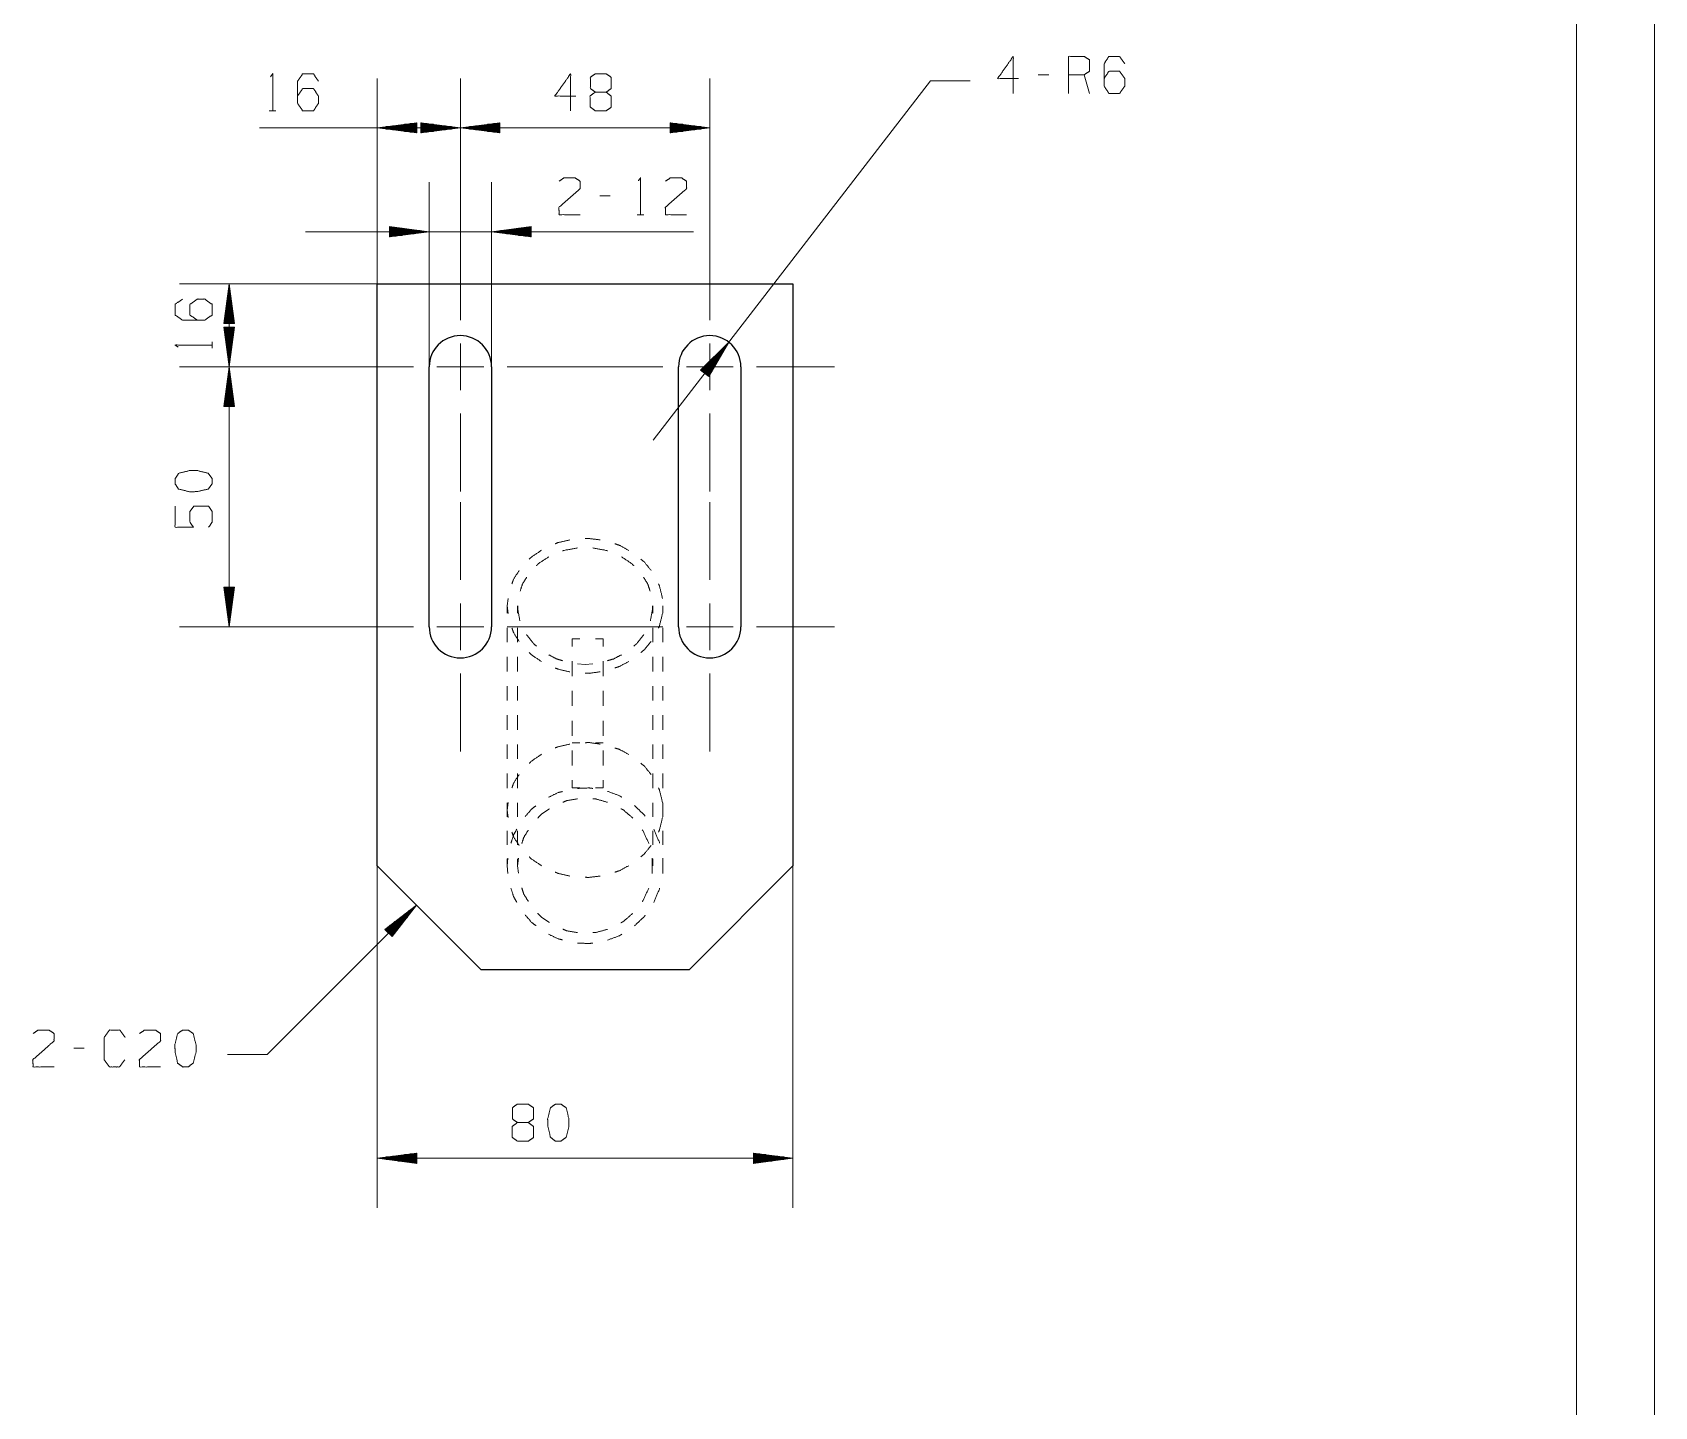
# Paper-space layout 'SHT2' of a CAD drawing. Header units: millimetres. Extents: x 0 to 420, y 0 to 297.
# Drawn here: x 315.9 to 420, y 148.5 to 236.6 of the extents above; entities that cross this region are included whole.
import ezdxf

# ---------------------------------------------------------------- set-up
doc = ezdxf.new("R2010")
doc.units = ezdxf.units.MM
doc.layers.add('101', color=7, linetype='Continuous', true_color=0xffffff)

psp = doc.layouts.new('SHT2')

# ---------------------------------------------------------------- linework, layer by layer
at = {"layer": '101', "color": 133, "linetype": 'Continuous', "lineweight": 18}
for p, q in [((420, 0), (420, 297)), ((415, 5), (415, 292))]:
    psp.add_line(p, q, dxfattribs=at)
at = {"layer": '101', "color": 22, "linetype": 'Continuous', "lineweight": 18}
for p, q in [((338.05, 220.52), (338.05, 233.69)), ((343.38, 223.19), (343.38, 233.69)), ((343.38, 223.19), (343.38, 233.69)), ((355.76, 210.49), (373.54, 233.54)), ((359.38, 223.19), (359.38, 233.69)), ((373.54, 233.54), (376.08, 233.54)), ((343.38, 230.52), (330.49, 230.52)), ((340.59, 230.85), (338.05, 230.52)), ((338.05, 230.52), (340.59, 230.19)), ((340.59, 230.55), (338.24, 230.55)), ((340.59, 230.49), (338.24, 230.49)), ((340.59, 230.6), (338.63, 230.6)), ((340.59, 230.44), (338.63, 230.44)), ((340.59, 230.65), (339.02, 230.65)), ((340.59, 230.39), (339.02, 230.39)), ((340.59, 230.7), (339.4, 230.7)), ((340.59, 230.34), (339.4, 230.34)), ((340.59, 230.75), (339.79, 230.75)), ((340.59, 230.29), (339.79, 230.29)), ((340.59, 230.8), (340.17, 230.8)), ((340.59, 230.24), (340.17, 230.24)), ((340.59, 230.85), (340.56, 230.85)), ((340.59, 230.85), (340.56, 230.85)), ((340.59, 230.19), (340.56, 230.19)), ((340.59, 230.19), (340.56, 230.19)), ((340.59, 230.19), (340.59, 230.85)), ((343.38, 230.52), (340.84, 230.85)), ((340.84, 230.85), (340.84, 230.19)), ((340.84, 230.85), (340.88, 230.85)), ((340.84, 230.85), (340.88, 230.85)), ((340.84, 230.8), (341.26, 230.8)), ((340.84, 230.75), (341.65, 230.75)), ((340.84, 230.7), (342.03, 230.7)), ((340.84, 230.65), (342.42, 230.65)), ((340.84, 230.6), (342.81, 230.6)), ((340.84, 230.55), (343.19, 230.55)), ((340.84, 230.19), (343.38, 230.52)), ((340.84, 230.49), (343.19, 230.49)), ((340.84, 230.44), (342.81, 230.44)), ((340.84, 230.39), (342.42, 230.39)), ((340.84, 230.34), (342.03, 230.34)), ((340.84, 230.29), (341.65, 230.29)), ((340.84, 230.24), (341.26, 230.24)), ((340.84, 230.19), (340.88, 230.19)), ((340.84, 230.19), (340.88, 230.19)), ((345.92, 230.85), (343.38, 230.52)), ((343.38, 230.52), (359.38, 230.52)), ((343.38, 230.52), (345.92, 230.19)), ((345.92, 230.55), (343.58, 230.55)), ((345.92, 230.49), (343.58, 230.49)), ((345.92, 230.6), (343.96, 230.6)), ((345.92, 230.44), (343.96, 230.44)), ((345.92, 230.65), (344.35, 230.65)), ((345.92, 230.39), (344.35, 230.39)), ((345.92, 230.7), (344.73, 230.7)), ((345.92, 230.34), (344.73, 230.34)), ((345.92, 230.75), (345.12, 230.75)), ((345.92, 230.29), (345.12, 230.29)), ((345.92, 230.8), (345.51, 230.8)), ((345.92, 230.24), (345.51, 230.24)), ((345.92, 230.85), (345.89, 230.85)), ((345.92, 230.85), (345.89, 230.85)), ((345.92, 230.19), (345.89, 230.19)), ((345.92, 230.19), (345.89, 230.19)), ((345.92, 230.19), (345.92, 230.85)), ((359.38, 230.52), (356.84, 230.85)), ((356.84, 230.85), (356.84, 230.19)), ((356.84, 230.85), (356.88, 230.85)), ((356.84, 230.85), (356.88, 230.85)), ((356.84, 230.8), (357.26, 230.8)), ((356.84, 230.75), (357.65, 230.75)), ((356.84, 230.7), (358.03, 230.7)), ((356.84, 230.65), (358.42, 230.65)), ((356.84, 230.6), (358.81, 230.6)), ((356.84, 230.55), (359.19, 230.55)), ((356.84, 230.19), (359.38, 230.52)), ((356.84, 230.49), (359.19, 230.49)), ((356.84, 230.44), (358.81, 230.44)), ((356.84, 230.39), (358.42, 230.39)), ((356.84, 230.34), (358.03, 230.34)), ((356.84, 230.29), (357.65, 230.29)), ((356.84, 230.24), (357.26, 230.24)), ((356.84, 230.19), (356.88, 230.19)), ((356.84, 230.19), (356.88, 230.19)), ((341.38, 215.19), (341.38, 227.03)), ((345.38, 215.19), (345.38, 227.03)), ((358.33, 223.85), (333.45, 223.85)), ((341.38, 223.85), (338.84, 224.19)), ((338.84, 224.19), (338.84, 223.52)), ((338.84, 224.18), (338.88, 224.18)), ((338.84, 224.18), (338.88, 224.18)), ((338.84, 224.13), (339.26, 224.13)), ((338.84, 224.08), (339.65, 224.08)), ((338.84, 224.03), (340.03, 224.03)), ((338.84, 223.98), (340.42, 223.98)), ((338.84, 223.93), (340.81, 223.93)), ((338.84, 223.88), (341.19, 223.88)), ((338.84, 223.52), (341.38, 223.85)), ((338.84, 223.83), (341.19, 223.83)), ((338.84, 223.78), (340.81, 223.78)), ((347.92, 224.19), (345.38, 223.85)), ((345.38, 223.85), (347.92, 223.52)), ((347.92, 223.88), (345.58, 223.88)), ((347.92, 223.83), (345.58, 223.83)), ((347.92, 223.93), (345.96, 223.93)), ((347.92, 223.78), (345.96, 223.78)), ((347.92, 223.98), (346.35, 223.98)), ((347.92, 224.03), (346.73, 224.03)), ((347.92, 224.08), (347.12, 224.08)), ((347.92, 224.13), (347.51, 224.13)), ((347.92, 224.18), (347.89, 224.18)), ((347.92, 224.18), (347.89, 224.18)), ((347.92, 223.52), (347.92, 224.19)), ((338.84, 223.73), (340.42, 223.73)), ((338.84, 223.68), (340.03, 223.68)), ((338.84, 223.62), (339.65, 223.62)), ((338.84, 223.57), (339.26, 223.57)), ((338.84, 223.52), (338.88, 223.52)), ((338.84, 223.52), (338.88, 223.52)), ((347.92, 223.73), (346.35, 223.73)), ((347.92, 223.68), (346.73, 223.68)), ((347.92, 223.62), (347.12, 223.62)), ((347.92, 223.57), (347.51, 223.57)), ((347.92, 223.52), (347.89, 223.52)), ((347.92, 223.52), (347.89, 223.52)), ((338.05, 220.52), (325.37, 220.52)), ((328.55, 220.52), (328.21, 217.98)), ((328.47, 217.98), (328.47, 219.94)), ((328.52, 217.98), (328.52, 220.33)), ((328.55, 215.19), (328.55, 220.52)), ((328.88, 217.98), (328.55, 220.52)), ((328.57, 217.98), (328.57, 220.33)), ((328.62, 217.98), (328.62, 219.94)), ((328.32, 217.98), (328.32, 218.79)), ((328.37, 217.98), (328.37, 219.17)), ((328.42, 217.98), (328.42, 219.56)), ((328.67, 217.98), (328.67, 219.56)), ((328.72, 217.98), (328.72, 219.17)), ((328.78, 217.98), (328.78, 218.79)), ((328.21, 217.98), (328.88, 217.98)), ((328.88, 217.73), (328.21, 217.73)), ((328.21, 217.73), (328.55, 215.19)), ((328.22, 217.98), (328.22, 218.01)), ((328.22, 217.98), (328.22, 218.01)), ((328.22, 217.73), (328.22, 217.7)), ((328.22, 217.73), (328.22, 217.7)), ((328.27, 217.98), (328.27, 218.4)), ((328.27, 217.73), (328.27, 217.31)), ((328.32, 217.73), (328.32, 216.93)), ((328.37, 217.73), (328.37, 216.54)), ((328.42, 217.73), (328.42, 216.15)), ((328.47, 217.73), (328.47, 215.77)), ((328.52, 217.73), (328.52, 215.38)), ((328.55, 215.19), (328.88, 217.73)), ((328.57, 217.73), (328.57, 215.38)), ((328.62, 217.73), (328.62, 215.77)), ((328.67, 217.73), (328.67, 216.15)), ((328.72, 217.73), (328.72, 216.54)), ((328.78, 217.73), (328.78, 216.93)), ((328.83, 217.98), (328.83, 218.4)), ((328.83, 217.73), (328.83, 217.31)), ((328.88, 217.98), (328.88, 218.01)), ((328.88, 217.98), (328.88, 218.01)), ((328.88, 217.73), (328.88, 217.7)), ((328.88, 217.73), (328.88, 217.7)), ((360.61, 216.77), (358.79, 214.97)), ((359.03, 214.78), (360.47, 216.64)), ((359.07, 214.75), (360.51, 216.61)), ((359.32, 214.56), (360.61, 216.77)), ((358.87, 214.9), (359.36, 215.54)), ((358.91, 214.87), (359.64, 215.81)), ((358.95, 214.84), (359.92, 216.09)), ((358.99, 214.81), (360.19, 216.36)), ((359.11, 214.72), (360.31, 216.27)), ((359.15, 214.68), (360.12, 215.93)), ((359.19, 214.65), (359.92, 215.6)), ((335.38, 215.19), (325.37, 215.19)), ((335.38, 215.19), (325.37, 215.19)), ((328.55, 215.19), (328.21, 212.65)), ((328.47, 212.65), (328.47, 214.61)), ((328.52, 212.65), (328.52, 215)), ((328.55, 215.19), (328.55, 198.52)), ((328.88, 212.65), (328.55, 215.19)), ((328.57, 212.65), (328.57, 215)), ((328.62, 212.65), (328.62, 214.61)), ((358.79, 214.96), (358.81, 214.99)), ((358.79, 214.96), (358.81, 214.99)), ((358.79, 214.97), (359.32, 214.56)), ((358.83, 214.93), (359.09, 215.26)), ((359.24, 214.62), (359.73, 215.26)), ((359.28, 214.59), (359.53, 214.92)), ((359.32, 214.56), (359.34, 214.59)), ((359.32, 214.56), (359.34, 214.59)), ((328.32, 212.65), (328.32, 213.45)), ((328.37, 212.65), (328.37, 213.84)), ((328.42, 212.65), (328.42, 214.23)), ((328.67, 212.65), (328.67, 214.23)), ((328.72, 212.65), (328.72, 213.84)), ((328.78, 212.65), (328.78, 213.45)), ((328.21, 212.65), (328.88, 212.65)), ((328.22, 212.65), (328.22, 212.68)), ((328.22, 212.65), (328.22, 212.68)), ((328.27, 212.65), (328.27, 213.07)), ((328.83, 212.65), (328.83, 213.07)), ((328.88, 212.65), (328.88, 212.68)), ((328.88, 212.65), (328.88, 212.68)), ((328.88, 201.06), (328.21, 201.06)), ((328.21, 201.06), (328.55, 198.52)), ((328.22, 201.06), (328.22, 201.03)), ((328.22, 201.06), (328.22, 201.03)), ((328.27, 201.06), (328.27, 200.65)), ((328.32, 201.06), (328.32, 200.26)), ((328.37, 201.06), (328.37, 199.87)), ((328.42, 201.06), (328.42, 199.49)), ((328.47, 201.06), (328.47, 199.1)), ((328.52, 201.06), (328.52, 198.72)), ((328.55, 198.52), (328.88, 201.06)), ((328.57, 201.06), (328.57, 198.72)), ((328.62, 201.06), (328.62, 199.1)), ((328.67, 201.06), (328.67, 199.49)), ((328.72, 201.06), (328.72, 199.87)), ((328.78, 201.06), (328.78, 200.26)), ((328.83, 201.06), (328.83, 200.65)), ((328.88, 201.06), (328.88, 201.03)), ((328.88, 201.06), (328.88, 201.03)), ((335.38, 198.52), (325.37, 198.52)), ((338.05, 183.19), (338.05, 161.25)), ((364.72, 183.19), (364.72, 161.25)), ((330.99, 171.09), (340.57, 180.67)), ((340.57, 180.67), (338.53, 179.11)), ((338.68, 178.97), (339.8, 180.08)), ((338.72, 178.93), (340.1, 180.32)), ((338.75, 178.9), (340.41, 180.55)), ((338.79, 178.86), (340.45, 180.52)), ((338.83, 178.82), (340.21, 180.21)), ((339.01, 178.64), (340.57, 180.67)), ((338.53, 179.11), (339.01, 178.64)), ((338.54, 179.11), (338.56, 179.13)), ((338.54, 179.11), (338.56, 179.13)), ((338.57, 179.07), (338.87, 179.37)), ((338.61, 179.04), (339.18, 179.61)), ((338.65, 179), (339.49, 179.84)), ((338.86, 178.79), (339.98, 179.9)), ((338.9, 178.75), (339.74, 179.59)), ((338.93, 178.72), (339.5, 179.28)), ((338.97, 178.68), (339.26, 178.97)), ((339, 178.64), (339.03, 178.67)), ((339, 178.64), (339.03, 178.67)), ((330.99, 171.09), (328.45, 171.09)), ((340.59, 164.76), (338.05, 164.43)), ((340.59, 164.46), (338.24, 164.46)), ((340.59, 164.51), (338.63, 164.51)), ((340.59, 164.56), (339.02, 164.56)), ((340.59, 164.61), (339.4, 164.61)), ((340.59, 164.66), (339.79, 164.66)), ((340.59, 164.71), (340.17, 164.71)), ((340.59, 164.76), (340.56, 164.76)), ((340.59, 164.76), (340.56, 164.76)), ((340.59, 164.1), (340.59, 164.76)), ((364.72, 164.43), (362.18, 164.76)), ((362.18, 164.76), (362.18, 164.1)), ((362.18, 164.76), (362.21, 164.76)), ((362.18, 164.76), (362.21, 164.76)), ((362.18, 164.71), (362.6, 164.71)), ((362.18, 164.66), (362.98, 164.66)), ((362.18, 164.61), (363.37, 164.61)), ((362.18, 164.56), (363.75, 164.56)), ((362.18, 164.51), (364.14, 164.51)), ((362.18, 164.46), (364.52, 164.46)), ((364.72, 164.43), (338.05, 164.43)), ((338.05, 164.43), (340.59, 164.1)), ((340.59, 164.4), (338.24, 164.4)), ((340.59, 164.35), (338.63, 164.35)), ((340.59, 164.3), (339.02, 164.3)), ((340.59, 164.25), (339.4, 164.25)), ((340.59, 164.2), (339.79, 164.2)), ((340.59, 164.15), (340.17, 164.15)), ((340.59, 164.1), (340.56, 164.1)), ((340.59, 164.1), (340.56, 164.1)), ((362.18, 164.1), (364.72, 164.43)), ((362.18, 164.4), (364.52, 164.4)), ((362.18, 164.35), (364.14, 164.35)), ((362.18, 164.3), (363.75, 164.3)), ((362.18, 164.25), (363.37, 164.25)), ((362.18, 164.2), (362.98, 164.2)), ((362.18, 164.15), (362.6, 164.15)), ((362.18, 164.1), (362.21, 164.1)), ((362.18, 164.1), (362.21, 164.1))]:
    psp.add_line(p, q, dxfattribs=at)
at = {"layer": '101', "color": 72, "linetype": 'Continuous', "lineweight": 18}
for p, q in [((381.13, 233.93), (380.46, 233.93)), ((383.74, 232.73), (383.41, 233.93)), ((331.12, 231.61), (331.55, 231.61)), ((353, 226.15), (352.33, 226.15)), ((354.73, 224.95), (355.16, 224.95)), ((327.45, 216.38), (327.45, 216.8)), ((319.25, 171.48), (318.58, 171.48))]:
    psp.add_line(p, q, dxfattribs=at)
at = {"layer": '101', "color": 151, "linetype": 'Continuous', "lineweight": 18}
for p, q in [((343.38, 218.19), (343.38, 223.19)), ((359.38, 218.19), (359.38, 223.19)), ((343.38, 213.69), (343.38, 216.69)), ((359.38, 213.69), (359.38, 216.69)), ((340.38, 215.19), (335.38, 215.19)), ((341.88, 215.19), (344.88, 215.19)), ((346.38, 215.19), (351.38, 215.19)), ((356.38, 215.19), (351.38, 215.19)), ((357.88, 215.19), (360.88, 215.19)), ((362.38, 215.19), (367.38, 215.19)), ((343.38, 212.19), (343.38, 207.19)), ((359.38, 212.19), (359.38, 207.19)), ((343.38, 201.52), (343.38, 206.52)), ((359.38, 201.52), (359.38, 206.52)), ((343.38, 197.02), (343.38, 200.02)), ((359.38, 197.02), (359.38, 200.02)), ((340.38, 198.52), (335.38, 198.52)), ((341.88, 198.52), (344.88, 198.52)), ((346.38, 198.52), (351.38, 198.52)), ((356.38, 198.52), (351.38, 198.52)), ((357.88, 198.52), (360.88, 198.52)), ((362.38, 198.52), (367.38, 198.52)), ((343.38, 195.52), (343.38, 190.52)), ((359.38, 195.52), (359.38, 190.52))]:
    psp.add_line(p, q, dxfattribs=at)
at = {"layer": '101', "color": 151, "linetype": 'Continuous', "lineweight": 25}
for p, q in [((338.05, 220.52), (364.72, 220.52)), ((338.05, 183.19), (338.05, 220.52)), ((364.72, 220.52), (364.72, 183.19)), ((341.38, 198.52), (341.38, 215.19)), ((345.38, 215.19), (345.38, 198.52)), ((357.38, 198.52), (357.38, 215.19)), ((361.38, 215.19), (361.38, 198.52)), ((338.05, 183.19), (344.72, 176.52)), ((358.05, 176.52), (364.72, 183.19)), ((358.05, 176.52), (344.72, 176.52))]:
    psp.add_line(p, q, dxfattribs=at)
at = {"layer": '101', "color": 53, "linetype": 'Continuous', "lineweight": 18}
for p, q in [((346.38, 199.86), (346.44, 200.34)), ((346.38, 199.86), (346.38, 199.39)), ((346.44, 199.37), (346.38, 199.86)), ((347.05, 199.86), (347.05, 199.39)), ((355.72, 199.39), (355.72, 199.86)), ((356.38, 199.39), (356.38, 199.86)), ((346.38, 198.45), (346.38, 197.52)), ((347.05, 198.45), (347.05, 197.52)), ((355.72, 197.52), (355.72, 198.45)), ((356.38, 197.52), (356.38, 198.45)), ((351.05, 197.74), (350.55, 197.74)), ((350.55, 197.26), (350.55, 197.74)), ((352.55, 197.74), (352.05, 197.74)), ((352.55, 197.26), (352.55, 197.74)), ((346.38, 196.58), (346.38, 195.65)), ((347.05, 196.58), (347.05, 195.65)), ((350.55, 195.35), (350.55, 196.31)), ((351.38, 196.1), (350.9, 196.15)), ((351.87, 196.15), (351.38, 196.1)), ((352.55, 195.35), (352.55, 196.31)), ((355.72, 195.65), (355.72, 196.58)), ((356.38, 195.65), (356.38, 196.58)), ((346.38, 194.71), (346.38, 193.78)), ((347.05, 194.71), (347.05, 193.78)), ((355.72, 193.78), (355.72, 194.71)), ((356.38, 193.78), (356.38, 194.71)), ((350.55, 193.44), (350.55, 194.4)), ((352.55, 193.44), (352.55, 194.4)), ((346.38, 192.84), (346.38, 191.91)), ((347.05, 192.84), (347.05, 191.91)), ((355.72, 191.91), (355.72, 192.84)), ((356.38, 191.91), (356.38, 192.84)), ((350.55, 191.53), (350.55, 192.49)), ((352.55, 191.53), (352.55, 192.49)), ((346.38, 190.97), (346.38, 190.04)), ((347.05, 190.97), (347.05, 190.04)), ((350.55, 191.07), (351.05, 191.07)), ((350.55, 189.62), (350.55, 190.58)), ((352.05, 191.07), (352.55, 191.07)), ((352.55, 189.62), (352.55, 190.58)), ((355.72, 190.04), (355.72, 190.97)), ((356.38, 190.04), (356.38, 190.97)), ((346.38, 189.1), (346.38, 188.17)), ((347.05, 189.1), (347.05, 188.17)), ((350.55, 188.19), (350.55, 188.67)), ((352.55, 188.19), (352.55, 188.67)), ((355.72, 188.17), (355.72, 189.1)), ((356.38, 188.17), (356.38, 189.1)), ((351.05, 188.19), (350.55, 188.19)), ((352.55, 188.19), (352.05, 188.19)), ((346.38, 186.76), (346.44, 187.25)), ((346.38, 187.23), (346.38, 186.76)), ((346.38, 186.76), (346.38, 186.32)), ((346.44, 186.28), (346.38, 186.76)), ((347.05, 187.23), (347.05, 186.76)), ((347.05, 186.76), (347.05, 186.32)), ((355.72, 186.76), (355.72, 187.23)), ((355.72, 186.32), (355.72, 186.76)), ((356.38, 186.76), (356.38, 187.23)), ((356.38, 186.32), (356.38, 186.76)), ((346.38, 185.42), (346.38, 184.53)), ((347.05, 185.42), (347.05, 184.53)), ((355.72, 184.53), (355.72, 185.42)), ((356.38, 184.53), (356.38, 185.42)), ((346.38, 183.19), (346.43, 183.68)), ((346.43, 182.7), (346.38, 183.19)), ((347.05, 183.19), (347.1, 183.67)), ((347.1, 182.71), (347.05, 183.19)), ((356.36, 183.68), (356.36, 182.7))]:
    psp.add_line(p, q, dxfattribs=at)
at = {"layer": '101', "color": 151, "linetype": 'Continuous', "lineweight": 25}
for centre, start, end in [((343.38, 215.19), 0, 180), ((359.38, 215.19), 0, 180), ((343.38, 198.52), 180, 0), ((359.38, 198.52), 180, 0)]:
    psp.add_arc(centre, 2, start, end, dxfattribs=at)
at = {"layer": '101', "color": 22, "linetype": 'Continuous', "lineweight": 18}
psp.add_arc((359.38, 215.19), 2, 354.5575, 0, dxfattribs=at)
at = {"layer": '101', "color": 72, "linetype": 'Continuous', "lineweight": 18}
for points, knots in [([(379.19, 233.68), (377.85, 233.68), (378.85, 235.1), (378.85, 232.73)], [0, 0, 0.245868, 0.565295, 1, 1]), ([(382.4, 232.73), (382.4, 235.1), (383.41, 235.1), (383.74, 234.88), (383.74, 234.15), (383.41, 233.93), (382.4, 233.93)], [0, 0, 0.400952, 0.571037, 0.639278, 0.761674, 0.829915, 1, 1]), ([(384.68, 233.68), (384.99, 234.15), (385.68, 234.15), (386.02, 233.68), (386.02, 233.2), (385.68, 232.73), (384.99, 232.73), (384.68, 233.2), (384.68, 234.63), (384.99, 235.1), (385.68, 235.1), (386.02, 234.63)], [0, 0, 0.076962, 0.169759, 0.248075, 0.312018, 0.390334, 0.483131, 0.560093, 0.751925, 0.828887, 0.921684, 1, 1]), ([(331.19, 233.79), (331.34, 233.99), (331.34, 231.61)], [0, 0, 0.093488, 1, 1]), ([(332.94, 232.56), (333.26, 233.04), (333.95, 233.04), (334.28, 232.56), (334.28, 232.09), (333.95, 231.61), (333.26, 231.61), (332.94, 232.09), (332.94, 233.51), (333.26, 233.99), (333.95, 233.99), (334.28, 233.51)], [0, 0, 0.076962, 0.169762, 0.248072, 0.312019, 0.390329, 0.48313, 0.560091, 0.751928, 0.828889, 0.921689, 1, 1]), ([(350.79, 232.56), (349.44, 232.56), (350.45, 233.99), (350.45, 231.61)], [0, 0, 0.245871, 0.565294, 1, 1]), ([(352.04, 232.81), (351.72, 233.04), (351.72, 233.76), (352.04, 233.99), (352.73, 233.99), (353.06, 233.76), (353.06, 233.04), (352.73, 232.81), (352.04, 232.81), (351.7, 232.56), (351.7, 231.86), (352.04, 231.61), (352.73, 231.61), (353.06, 231.84), (353.06, 232.56), (352.73, 232.81)], [0, 0, 0.047575, 0.136087, 0.183662, 0.267818, 0.317168, 0.40568, 0.45503, 0.539187, 0.590298, 0.675759, 0.72687, 0.811027, 0.860377, 0.948889, 1, 1]), ([(349.72, 227.1), (350.04, 227.32), (350.73, 227.32), (351.06, 227.1), (351.06, 226.62), (349.7, 225.42), (349.72, 224.95), (351.06, 224.95)], [0, 0, 0.069694, 0.192979, 0.265274, 0.350225, 0.674742, 0.759752, 1, 1]), ([(354.8, 227.12), (354.94, 227.32), (354.94, 224.95)], [0, 0, 0.093492, 1, 1]), ([(356.55, 227.1), (356.87, 227.32), (357.56, 227.32), (357.89, 227.1), (357.89, 226.62), (356.53, 225.42), (356.55, 224.95), (357.89, 224.95)], [0, 0, 0.069688, 0.192973, 0.265274, 0.350225, 0.674742, 0.759752, 1, 1]), ([(326.5, 218.19), (326.03, 218.51), (326.03, 219.2), (326.5, 219.54), (326.98, 219.54), (327.45, 219.2), (327.45, 218.51), (326.98, 218.19), (325.55, 218.19), (325.08, 218.51), (325.08, 219.2), (325.55, 219.54)], [0, 0, 0.076962, 0.169762, 0.248072, 0.312019, 0.390329, 0.48313, 0.560091, 0.751928, 0.828889, 0.921689, 1, 1]), ([(325.28, 216.45), (325.08, 216.59), (327.45, 216.59)], [0, 0, 0.093488, 1, 1]), ([(327.45, 208.02), (327.2, 208.36), (326.5, 208.54), (326.03, 208.54), (325.3, 208.36), (325.08, 208.02), (325.08, 207.69), (325.3, 207.35), (326.03, 207.17), (326.5, 207.19), (327.2, 207.35), (327.45, 207.69), (327.45, 208.02)], [0, 0, 0.067526, 0.183973, 0.260584, 0.380943, 0.446143, 0.500306, 0.565505, 0.685865, 0.762528, 0.878311, 0.945837, 1, 1]), ([(327.23, 204.9), (327.45, 205.23), (327.45, 205.92), (327.23, 206.26), (326.28, 206.26), (326.03, 205.92), (326.03, 205.23), (326.25, 204.9), (325.08, 204.9), (325.08, 206.26)], [0, 0, 0.062229, 0.168345, 0.230572, 0.376816, 0.441264, 0.547379, 0.609608, 0.79049, 1, 1]), ([(315.97, 172.43), (316.29, 172.65), (316.98, 172.65), (317.31, 172.43), (317.31, 171.95), (315.95, 170.75), (315.97, 170.28), (317.31, 170.28)], [0, 0, 0.069691, 0.192979, 0.265274, 0.350227, 0.674741, 0.759752, 1, 1]), ([(321.85, 170.75), (321.51, 170.28), (320.86, 170.28), (320.52, 170.75), (320.52, 172.18), (320.86, 172.65), (321.53, 172.65), (321.87, 172.18)], [0, 0, 0.114567, 0.243366, 0.357935, 0.638584, 0.753154, 0.885433, 1, 1]), ([(322.8, 172.43), (323.12, 172.65), (323.81, 172.65), (324.14, 172.43), (324.14, 171.95), (322.78, 170.75), (322.8, 170.28), (324.14, 170.28)], [0, 0, 0.069691, 0.192975, 0.265273, 0.350226, 0.674741, 0.759753, 1, 1]), ([(325.91, 170.28), (326.24, 170.53), (326.42, 171.23), (326.42, 171.7), (326.24, 172.43), (325.91, 172.65), (325.57, 172.65), (325.24, 172.43), (325.06, 171.7), (325.08, 171.23), (325.24, 170.53), (325.57, 170.28), (325.91, 170.28)], [0, 0, 0.067524, 0.18397, 0.260582, 0.380941, 0.446138, 0.500304, 0.565503, 0.685862, 0.762527, 0.878307, 0.945834, 1, 1]), ([(347.04, 166.72), (346.72, 166.95), (346.72, 167.67), (347.04, 167.9), (347.73, 167.9), (348.07, 167.67), (348.07, 166.95), (347.73, 166.72), (347.04, 166.72), (346.71, 166.47), (346.71, 165.77), (347.04, 165.52), (347.73, 165.52), (348.07, 165.75), (348.07, 166.47), (347.73, 166.72)], [0, 0, 0.047572, 0.136084, 0.183656, 0.267811, 0.317164, 0.405676, 0.45503, 0.539185, 0.590296, 0.675755, 0.726866, 0.811021, 0.860374, 0.948885, 1, 1]), ([(349.83, 165.52), (350.17, 165.77), (350.34, 166.47), (350.34, 166.95), (350.17, 167.67), (349.83, 167.9), (349.49, 167.9), (349.16, 167.67), (348.98, 166.95), (349, 166.47), (349.16, 165.77), (349.49, 165.52), (349.83, 165.52)], [0, 0, 0.067529, 0.183974, 0.260586, 0.380946, 0.446148, 0.500311, 0.565507, 0.685867, 0.762532, 0.878313, 0.945837, 1, 1])]:
    psp.add_open_spline(points, degree=1, knots=knots, dxfattribs=at)
at = {"layer": '101', "color": 53, "linetype": 'Continuous', "lineweight": 18}
for points, knots in [([(349.47, 203.84), (349.65, 203.92), (350.41, 204.09)], [0, 0, 0.195789, 1, 1]), ([(351.38, 204.17), (351.64, 204.18), (352.35, 204.09)], [0, 0, 0.259066, 1, 1]), ([(347.8, 202.86), (347.94, 202.99), (348.59, 203.43)], [0, 0, 0.199138, 1, 1]), ([(348.26, 202.43), (348.4, 202.58), (349.05, 203)], [0, 0, 0.213046, 1, 1]), ([(349.94, 203.39), (350, 203.41), (350.9, 203.58)], [0, 0, 0.066045, 1, 1]), ([(351.87, 203.58), (352.77, 203.41), (352.83, 203.39)], [0, 0, 0.933995, 1, 1]), ([(353.3, 203.84), (353.59, 203.74), (354.18, 203.42)], [0, 0, 0.312116, 1, 1]), ([(353.72, 203), (354.36, 202.58), (354.51, 202.43)], [0, 0, 0.786962, 1, 1]), ([(346.69, 201.28), (346.79, 201.56), (347.15, 202.13)], [0, 0, 0.309054, 1, 1]), ([(354.96, 202.85), (355.18, 202.68), (355.62, 202.13)], [0, 0, 0.283612, 1, 1]), ([(347.22, 200.81), (347.36, 201.25), (347.63, 201.69)], [0, 0, 0.464813, 1, 1]), ([(355.14, 201.69), (355.41, 201.25), (355.55, 200.81)], [0, 0, 0.535187, 1, 1]), ([(356.09, 201.28), (356.15, 201.15), (356.35, 200.34)], [0, 0, 0.148304, 1, 1]), ([(347.2, 198.89), (347.06, 199.65), (347.07, 199.86)], [0, 0, 0.792317, 1, 1]), ([(355.7, 199.86), (355.71, 199.65), (355.57, 198.89)], [0, 0, 0.207681, 1, 1]), ([(356.35, 199.37), (356.15, 198.56), (356.09, 198.43)], [0, 0, 0.851696, 1, 1]), ([(347.15, 197.58), (346.79, 198.15), (346.69, 198.43)], [0, 0, 0.69096, 1, 1]), ([(348.26, 197.28), (348.08, 197.43), (347.62, 198.02)], [0, 0, 0.234071, 1, 1]), ([(355.15, 198.02), (354.69, 197.43), (354.51, 197.28)], [0, 0, 0.765923, 1, 1]), ([(348.59, 196.28), (347.94, 196.72), (347.8, 196.86)], [0, 0, 0.800847, 1, 1]), ([(349.94, 196.34), (349.56, 196.45), (349.05, 196.72)], [0, 0, 0.405643, 1, 1]), ([(353.72, 196.72), (353.2, 196.45), (352.82, 196.34)], [0, 0, 0.594357, 1, 1]), ([(355.62, 197.58), (355.18, 197.04), (354.96, 196.86)], [0, 0, 0.716378, 1, 1]), ([(350.41, 195.62), (349.65, 195.8), (349.47, 195.87)], [0, 0, 0.804212, 1, 1]), ([(354.18, 196.29), (353.59, 195.97), (353.3, 195.88)], [0, 0, 0.687891, 1, 1]), ([(352.35, 195.63), (351.64, 195.53), (351.38, 195.54)], [0, 0, 0.740934, 1, 1]), ([(349.47, 190.75), (349.65, 190.82), (350.41, 190.99)], [0, 0, 0.195782, 1, 1]), ([(351.38, 191.08), (351.64, 191.09), (352.35, 190.99)], [0, 0, 0.259066, 1, 1]), ([(353.3, 190.74), (353.59, 190.65), (354.18, 190.33)], [0, 0, 0.312116, 1, 1]), ([(347.8, 189.76), (347.94, 189.9), (348.59, 190.34)], [0, 0, 0.199141, 1, 1]), ([(354.96, 189.76), (355.18, 189.58), (355.62, 189.04)], [0, 0, 0.283608, 1, 1]), ([(346.69, 188.19), (346.79, 188.47), (347.15, 189.04)], [0, 0, 0.309035, 1, 1]), ([(349.04, 187.58), (349.65, 187.88), (349.94, 187.95)], [0, 0, 0.693553, 1, 1]), ([(349.96, 187.26), (350.22, 187.37), (350.9, 187.48)], [0, 0, 0.293099, 1, 1]), ([(350.9, 188.15), (351.64, 188.18), (351.87, 188.15)], [0, 0, 0.758084, 1, 1]), ([(351.87, 187.48), (352.09, 187.47), (352.81, 187.26)], [0, 0, 0.224145, 1, 1]), ([(352.83, 187.96), (353.59, 187.68), (353.73, 187.59)], [0, 0, 0.822572, 1, 1]), ([(356.09, 188.19), (356.15, 188.06), (356.35, 187.25)], [0, 0, 0.148288, 1, 1]), ([(347.54, 186.35), (347.94, 186.81), (348.23, 187.04)], [0, 0, 0.629051, 1, 1]), ([(348.34, 186.24), (348.58, 186.49), (349.09, 186.84)], [0, 0, 0.362092, 1, 1]), ([(353.68, 186.85), (353.82, 186.78), (354.44, 186.25)], [0, 0, 0.15519, 1, 1]), ([(354.55, 187.05), (355.18, 186.45), (355.24, 186.36)], [0, 0, 0.887094, 1, 1]), ([(346.62, 184.63), (346.79, 185.16), (347, 185.53)], [0, 0, 0.564505, 1, 1]), ([(347.15, 184.49), (346.79, 185.05), (346.69, 185.34)], [0, 0, 0.690965, 1, 1]), ([(347.32, 184.61), (347.45, 185.01), (347.74, 185.48)], [0, 0, 0.431032, 1, 1]), ([(355.05, 185.49), (355.1, 185.42), (355.47, 184.62)], [0, 0, 0.086211, 1, 1]), ([(355.79, 185.54), (356.15, 184.69), (356.16, 184.64)], [0, 0, 0.951597, 1, 1]), ([(356.35, 186.28), (356.15, 185.47), (356.09, 185.34)], [0, 0, 0.851712, 1, 1]), ([(355.62, 184.49), (355.18, 183.94), (354.96, 183.77)], [0, 0, 0.716392, 1, 1]), ([(348.59, 183.19), (347.94, 183.62), (347.8, 183.76)], [0, 0, 0.800859, 1, 1]), ([(354.18, 183.19), (353.59, 182.87), (353.3, 182.78)], [0, 0, 0.687884, 1, 1]), ([(355.69, 183.67), (355.69, 183.66), (355.69, 182.72), (355.69, 182.7)], [0, 0, 0.017229, 0.98275, 1, 1]), ([(350.41, 182.53), (349.65, 182.7), (349.47, 182.78)], [0, 0, 0.804218, 1, 1]), ([(352.35, 182.53), (351.64, 182.44), (351.38, 182.45)], [0, 0, 0.740934, 1, 1]), ([(347, 180.84), (346.79, 181.22), (346.62, 181.75)], [0, 0, 0.435484, 1, 1]), ([(347.74, 180.9), (347.45, 181.37), (347.32, 181.77)], [0, 0, 0.56896, 1, 1]), ([(355.47, 181.76), (355.1, 180.96), (355.05, 180.89)], [0, 0, 0.913789, 1, 1]), ([(356.16, 181.74), (356.15, 181.69), (355.79, 180.84)], [0, 0, 0.048383, 1, 1]), ([(349.09, 179.54), (348.58, 179.89), (348.34, 180.14)], [0, 0, 0.637918, 1, 1]), ([(354.44, 180.13), (353.82, 179.6), (353.68, 179.53)], [0, 0, 0.844802, 1, 1]), ([(348.23, 179.34), (347.94, 179.57), (347.54, 180.03)], [0, 0, 0.370949, 1, 1]), ([(350.9, 178.9), (350.22, 179.01), (349.96, 179.12)], [0, 0, 0.706894, 1, 1]), ([(352.81, 179.11), (352.09, 178.91), (351.87, 178.9)], [0, 0, 0.775855, 1, 1]), ([(355.24, 180.02), (355.18, 179.93), (354.55, 179.33)], [0, 0, 0.112906, 1, 1]), ([(349.94, 178.43), (349.65, 178.5), (349.04, 178.8)], [0, 0, 0.306444, 1, 1]), ([(351.87, 178.23), (351.64, 178.2), (350.9, 178.23)], [0, 0, 0.241915, 1, 1]), ([(353.73, 178.79), (353.59, 178.7), (352.83, 178.42)], [0, 0, 0.177438, 1, 1])]:
    psp.add_open_spline(points, degree=1, knots=knots, dxfattribs=at)
for points in [[(346.38, 183.64), (346.38, 183.19)], [(347.05, 183.64), (347.05, 183.19)], [(355.72, 183.19), (355.72, 183.64)], [(356.38, 183.19), (356.38, 183.64)]]:
    psp.add_open_spline(points, degree=1, dxfattribs=at)

doc.saveas('drawing.dxf')
